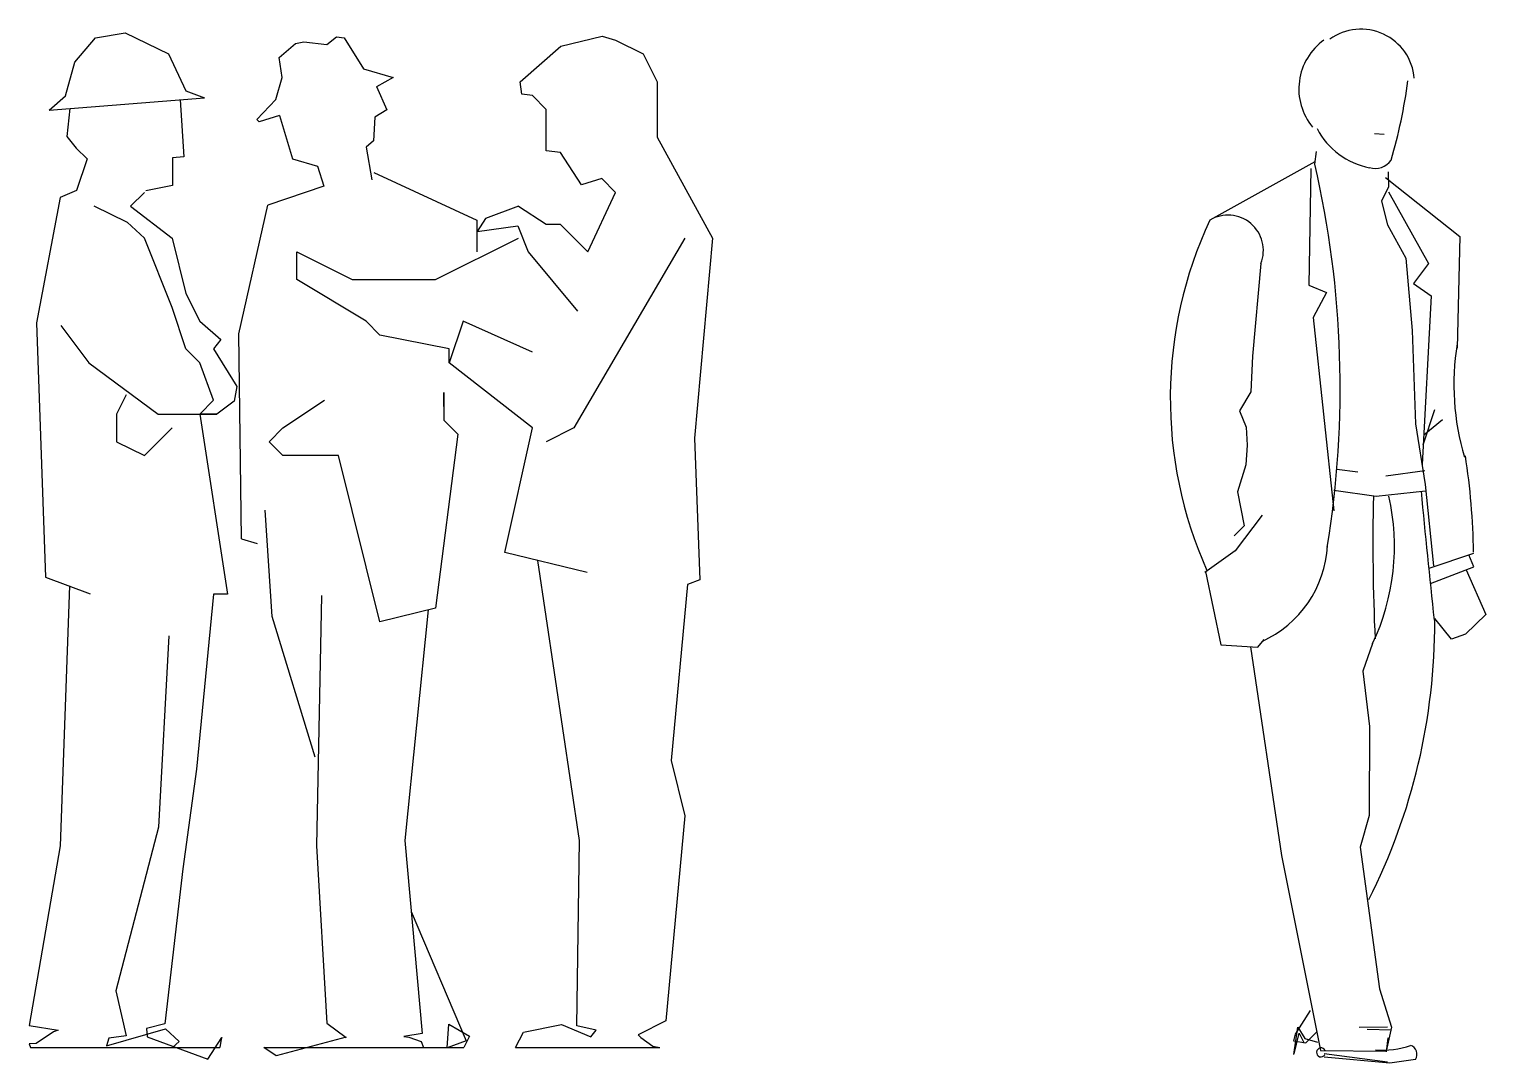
# Model space of a CAD drawing. Extents: x -2633.09 to -2630.72, y 1831.94 to 1833.63.
import ezdxf

# ---------------------------------------------------------------- set-up
doc = ezdxf.new("R2010")
doc.units = 0
doc.header["$LTSCALE"] = 2
doc.layers.get('0').update_dxf_attribs({"linetype": 'CONTINUOUS'})

msp = doc.modelspace()

# ---------------------------------------------------------------- linework, layer by layer
at = {"color": 0}
for p, q in [((-2632.1375, 1833.6078), (-2632.0923, 1833.5852)), ((-2632.0923, 1833.5852), (-2632.0697, 1833.54)), ((-2632.0697, 1833.54), (-2632.0697, 1833.4722)), ((-2633.0609, 1833.4936), (-2632.8079, 1833.5135)), ((-2632.8473, 1833.5104), (-2632.8411, 1833.4173)), ((-2632.2505, 1833.4948), (-2632.2731, 1833.5174)), ((-2632.2505, 1833.4496), (-2632.2505, 1833.4948)), ((-2632.0697, 1833.4722), (-2632.0697, 1833.4496)), ((-2632.2505, 1833.4271), (-2632.2505, 1833.4496)), ((-2632.0697, 1833.4496), (-2631.9793, 1833.2848)), ((-2632.8411, 1833.4173), (-2632.86, 1833.4156)), ((-2632.86, 1833.4156), (-2632.8596, 1833.3708)), ((-2632.2273, 1833.4243), (-2632.2505, 1833.4271)), ((-2632.193, 1833.3716), (-2632.2273, 1833.4243)), ((-2632.5317, 1833.3916), (-2632.3635, 1833.3141)), ((-2632.1601, 1833.3819), (-2632.193, 1833.3716)), ((-2632.1375, 1833.3593), (-2632.1601, 1833.3819)), ((-2632.9057, 1833.3593), (-2632.9283, 1833.3367)), ((-2632.8596, 1833.3708), (-2632.9031, 1833.362)), ((-2632.1827, 1833.2622), (-2632.1375, 1833.3593)), ((-2632.988, 1833.3376), (-2632.9336, 1833.3106)), ((-2632.9283, 1833.3367), (-2632.8605, 1833.2848)), ((-2632.7515, 1833.1286), (-2632.7045, 1833.3384)), ((-2632.2957, 1833.3367), (-2632.2505, 1833.3074)), ((-2632.9057, 1833.2848), (-2632.9336, 1833.3106)), ((-2632.3635, 1833.3141), (-2632.3635, 1833.2622)), ((-2632.2505, 1833.3074), (-2632.2279, 1833.3074)), ((-2632.2279, 1833.3074), (-2632.1827, 1833.2622)), ((-2632.8605, 1833.1719), (-2632.9057, 1833.2848)), ((-2632.8605, 1833.2848), (-2632.838, 1833.1945)), ((-2632.6572, 1833.2622), (-2632.5668, 1833.2171)), ((-2632.6572, 1833.2171), (-2632.6572, 1833.2622)), ((-2632.4312, 1833.2171), (-2632.2957, 1833.2848)), ((-2632.0245, 1833.2848), (-2632.2053, 1832.9752)), ((-2632.5442, 1833.1493), (-2632.6572, 1833.2171)), ((-2632.5668, 1833.2171), (-2632.4312, 1833.2171)), ((-2632.838, 1833.1945), (-2632.8154, 1833.1493)), ((-2632.838, 1833.1041), (-2632.8605, 1833.1719)), ((-2632.8154, 1833.1493), (-2632.7808, 1833.1196)), ((-2632.8154, 1833.1493), (-2632.8154, 1833.1493)), ((-2632.5442, 1833.1493), (-2632.5442, 1833.1493)), ((-2632.5216, 1833.1267), (-2632.5442, 1833.1493)), ((-2632.3861, 1833.1493), (-2632.4087, 1833.0815)), ((-2632.2729, 1833.0987), (-2632.3861, 1833.1493)), ((-2633.0419, 1833.1425), (-2632.9961, 1833.0815)), ((-2632.7476, 1832.7944), (-2632.7515, 1833.1286)), ((-2632.4087, 1833.1041), (-2632.5216, 1833.1267)), ((-2632.8154, 1833.0815), (-2632.838, 1833.1041)), ((-2632.7808, 1833.1196), (-2632.7928, 1833.1041)), ((-2632.7928, 1833.1041), (-2632.7547, 1833.0429)), ((-2632.4087, 1833.0815), (-2632.4087, 1833.1041)), ((-2632.9961, 1833.0815), (-2632.8831, 1832.9977)), ((-2632.7928, 1833.0203), (-2632.8154, 1833.0815)), ((-2632.2731, 1832.9752), (-2632.4087, 1833.0815)), ((-2632.9353, 1833.029), (-2632.9509, 1832.9977)), ((-2632.7547, 1833.0429), (-2632.7593, 1833.0191)), ((-2632.4175, 1833.0328), (-2632.4175, 1832.9876)), ((-2632.4175, 1833.0102), (-2632.4175, 1833.0328)), ((-2632.8154, 1832.9977), (-2632.7928, 1833.0203)), ((-2632.7593, 1833.0191), (-2632.7874, 1832.9977)), ((-2632.6798, 1832.9752), (-2632.612, 1833.0203)), ((-2632.9509, 1832.9977), (-2632.9509, 1832.9526)), ((-2632.8831, 1832.9977), (-2632.7874, 1832.9977)), ((-2632.8154, 1832.9977), (-2632.7702, 1832.704)), ((-2632.7874, 1832.9977), (-2632.8154, 1832.9977)), ((-2632.4175, 1832.9876), (-2632.3949, 1832.965)), ((-2632.9057, 1832.93), (-2632.8605, 1832.9752)), ((-2632.7024, 1832.9526), (-2632.6798, 1832.9752)), ((-2632.3949, 1832.965), (-2632.4312, 1832.6814)), ((-2632.3183, 1832.7718), (-2632.2731, 1832.9752)), ((-2632.2053, 1832.9752), (-2632.2505, 1832.9526)), ((-2632.9509, 1832.9526), (-2632.9057, 1832.93)), ((-2632.6798, 1832.93), (-2632.7024, 1832.9526)), ((-2632.6572, 1832.93), (-2632.6798, 1832.93)), ((-2632.5894, 1832.93), (-2632.6572, 1832.93)), ((-2632.5216, 1832.6588), (-2632.5894, 1832.93)), ((-2632.7476, 1832.7944), (-2632.7216, 1832.7866)), ((-2632.1839, 1832.7396), (-2632.3183, 1832.7718)), ((-2632.0201, 1832.7198), (-2632.0471, 1832.4329)), ((-2632.7702, 1832.704), (-2632.7928, 1832.704)), ((-2632.4312, 1832.6814), (-2632.5216, 1832.6588)), ((-2632.0471, 1832.4329), (-2632.0245, 1832.3425)), ((-2632.0245, 1832.3425), (-2632.0555, 1832.008)), ((-2632.0555, 1832.008), (-2632.1008, 1831.9854)), ((-2633.0916, 1831.9646), (-2632.7828, 1831.9646)), ((-2632.7108, 1831.9646), (-2632.3849, 1831.9646)), ((-2632.3008, 1831.9646), (-2632.0655, 1831.9646))]:
    msp.add_line(p, q, dxfattribs=at)
at = {"color": 0, "linetype": 'CONTINUOUS'}
for p, q in [((-2630.9001, 1833.4555), (-2630.8843, 1833.4544)), ((-2630.9974, 1833.4091), (-2631.1686, 1833.3141)), ((-2630.9953, 1833.4259), (-2630.9978, 1833.4055)), ((-2631.0043, 1833.3986), (-2631.0072, 1833.2079)), ((-2630.8825, 1833.3838), (-2630.7611, 1833.2877)), ((-2630.878, 1833.3928), (-2630.8776, 1833.3685)), ((-2630.8776, 1833.3685), (-2630.8889, 1833.345)), ((-2630.8774, 1833.3602), (-2630.8121, 1833.2435)), ((-2630.8889, 1833.345), (-2630.8789, 1833.3067)), ((-2630.8789, 1833.3067), (-2630.8492, 1833.2519)), ((-2630.7611, 1833.2877), (-2630.7657, 1833.1052)), ((-2631.0854, 1833.2434), (-2631.0993, 1833.0922)), ((-2630.8492, 1833.2519), (-2630.8387, 1833.1341)), ((-2630.8121, 1833.2435), (-2630.8368, 1833.2107)), ((-2631.0072, 1833.2079), (-2630.9786, 1833.1962)), ((-2630.9786, 1833.1962), (-2631, 1833.1554)), ((-2630.8368, 1833.2107), (-2630.8081, 1833.1909)), ((-2630.8081, 1833.1909), (-2630.8227, 1832.9155)), ((-2631, 1833.1554), (-2630.9666, 1832.8402)), ((-2630.8387, 1833.1341), (-2630.8335, 1832.9819)), ((-2631.0993, 1833.0922), (-2631.1019, 1833.0343)), ((-2631.1019, 1833.0343), (-2631.1203, 1833.003)), ((-2631.1203, 1833.003), (-2631.1096, 1832.9767)), ((-2630.8209, 1832.9476), (-2630.8021, 1833.005)), ((-2630.8335, 1832.9819), (-2630.8175, 1832.8827)), ((-2630.82, 1832.9638), (-2630.7892, 1832.989)), ((-2631.1096, 1832.9767), (-2631.1081, 1832.9472)), ((-2631.1081, 1832.9472), (-2631.1101, 1832.9148)), ((-2631.1101, 1832.9148), (-2631.1238, 1832.8711)), ((-2630.9617, 1832.9078), (-2630.9274, 1832.9037)), ((-2630.8815, 1832.8971), (-2630.8184, 1832.9055)), ((-2630.8175, 1832.8827), (-2630.8038, 1832.7502)), ((-2631.1238, 1832.8711), (-2631.1127, 1832.8153)), ((-2630.9668, 1832.8738), (-2630.8977, 1832.8639)), ((-2630.8977, 1832.8639), (-2630.8173, 1832.8726)), ((-2631.1127, 1832.8153), (-2631.1289, 1832.7992)), ((-2631.0835, 1832.8329), (-2631.1274, 1832.7746)), ((-2631.1274, 1832.7746), (-2631.1767, 1832.7396)), ((-2630.7388, 1832.7704), (-2630.8117, 1832.7457)), ((-2630.7385, 1832.7488), (-2630.7464, 1832.7683)), ((-2631.1757, 1832.7411), (-2631.1509, 1832.6213)), ((-2630.8092, 1832.7212), (-2630.7385, 1832.7488)), ((-2630.7508, 1832.744), (-2630.7187, 1832.6709)), ((-2630.7187, 1832.6709), (-2630.7519, 1832.639)), ((-2630.7747, 1832.6307), (-2630.802, 1832.6645)), ((-2631.1509, 1832.6213), (-2631.0907, 1832.6177)), ((-2631.0907, 1832.6177), (-2631.0801, 1832.6302)), ((-2630.9033, 1832.6234), (-2630.9191, 1832.5786)), ((-2630.7519, 1832.639), (-2630.7747, 1832.6307)), ((-2631.1026, 1832.6184), (-2631.0521, 1832.2776)), ((-2630.9191, 1832.5786), (-2630.9084, 1832.4883)), ((-2630.9084, 1832.4883), (-2630.909, 1832.3429)), ((-2630.909, 1832.3429), (-2630.9235, 1832.2916)), ((-2630.9235, 1832.2916), (-2630.8921, 1832.0601)), ((-2631.0521, 1832.2776), (-2630.9881, 1831.9599)), ((-2630.8921, 1832.0601), (-2630.8726, 1831.9976)), ((-2630.879, 1831.9978), (-2630.9252, 1831.997)), ((-2630.8724, 1831.9928), (-2630.912, 1831.9938)), ((-2630.8726, 1831.9976), (-2630.8813, 1831.9584)), ((-2630.8784, 1831.9805), (-2630.8813, 1831.9576)), ((-2630.9881, 1831.9599), (-2630.8813, 1831.9584)), ((-2630.9825, 1831.9546), (-2630.8788, 1831.9411)), ((-2630.9824, 1831.9496), (-2630.8754, 1831.9395)), ((-2630.8754, 1831.9395), (-2630.8333, 1831.9453))]:
    msp.add_line(p, q, dxfattribs=at)
at = {"color": 0}
for points in [[(-2633.0609, 1833.4936), (-2633.0345, 1833.5168), (-2633.0191, 1833.5716), (-2632.9851, 1833.6116), (-2632.937, 1833.6196), (-2632.8662, 1833.5856), (-2632.8381, 1833.5248), (-2632.8079, 1833.5135)], [(-2632.6853, 1833.4846), (-2632.7183, 1833.4744), (-2632.7224, 1833.4785), (-2632.6916, 1833.511), (-2632.6808, 1833.5468), (-2632.6858, 1833.5792), (-2632.6592, 1833.6025), (-2632.6458, 1833.605)], [(-2632.6458, 1833.605), (-2632.6084, 1833.6008), (-2632.5926, 1833.6133), (-2632.5801, 1833.6117), (-2632.5485, 1833.5609), (-2632.5002, 1833.5468), (-2632.527, 1833.5318)], [(-2632.2731, 1833.5174), (-2632.2902, 1833.5195), (-2632.2931, 1833.54), (-2632.227, 1833.5981), (-2632.1594, 1833.6142), (-2632.1375, 1833.6078)], [(-2632.5272, 1833.5322), (-2632.5103, 1833.494), (-2632.5298, 1833.4822), (-2632.532, 1833.4435), (-2632.5442, 1833.4331), (-2632.5346, 1833.38)], [(-2633.0273, 1833.4963), (-2633.0321, 1833.4505), (-2633.0171, 1833.4315), (-2632.9988, 1833.4139), (-2633.0165, 1833.3623), (-2633.0432, 1833.3512)], [(-2632.6853, 1833.4846), (-2632.6644, 1833.4142), (-2632.6234, 1833.4023), (-2632.6131, 1833.3697), (-2632.7045, 1833.3384)], [(-2633.0432, 1833.3512), (-2633.0813, 1833.1469), (-2633.0667, 1832.7318), (-2632.9942, 1832.7048)], [(-2632.2957, 1833.3367), (-2632.3495, 1833.3169), (-2632.3634, 1833.2957), (-2632.2969, 1833.3047), (-2632.2801, 1833.2625), (-2632.1994, 1833.1659)], [(-2631.9793, 1833.2848), (-2632.0087, 1832.9587), (-2632.0003, 1832.7275), (-2632.0201, 1832.7198)], [(-2632.6275, 1832.4381), (-2632.6974, 1832.6676), (-2632.7086, 1832.8411)], [(-2632.3008, 1831.9646), (-2632.2878, 1831.9896), (-2632.2256, 1832.0022), (-2632.178, 1831.9822), (-2632.1693, 1831.9929), (-2632.2004, 1831.9997), (-2632.1965, 1832.3025), (-2632.2643, 1832.7588)], [(-2633.0279, 1832.7174), (-2633.0428, 1832.2938), (-2633.0936, 1832.0004), (-2633.0465, 1831.9929), (-2633.054, 1831.9899), (-2633.0823, 1831.9711), (-2633.0936, 1831.9707), (-2633.0916, 1831.9646)], [(-2632.7928, 1832.704), (-2632.8206, 1832.4185), (-2632.843, 1832.2562), (-2632.8722, 1832.0031), (-2632.9024, 1831.9956), (-2632.9013, 1831.9821), (-2632.8023, 1831.9456), (-2632.7792, 1831.9811), (-2632.7807, 1831.978), (-2632.7828, 1831.9646)], [(-2632.6168, 1832.7019), (-2632.6252, 1832.2937), (-2632.6084, 1832.0044), (-2632.5766, 1831.9809), (-2632.5766, 1831.9813), (-2632.6906, 1831.951), (-2632.7108, 1831.9646)], [(-2632.4428, 1832.6785), (-2632.4813, 1832.3021), (-2632.4528, 1831.9876), (-2632.4829, 1831.9826), (-2632.4746, 1831.9813), (-2632.4545, 1831.9746), (-2632.4505, 1831.9646)], [(-2632.8659, 1832.6361), (-2632.8828, 1832.3239), (-2632.9524, 1832.0568), (-2632.9355, 1831.9835), (-2632.9637, 1831.9797), (-2632.9675, 1831.9673), (-2632.8715, 1831.9951), (-2632.849, 1831.9744), (-2632.8601, 1831.9646)], [(-2632.4708, 1832.1864), (-2632.3812, 1831.9752), (-2632.4119, 1831.9643), (-2632.4091, 1832.0026), (-2632.3755, 1831.983), (-2632.3849, 1831.9646)], [(-2632.1008, 1831.9854), (-2632.0963, 1831.9811), (-2632.0765, 1831.9666), (-2632.0655, 1831.9646)]]:
    msp.add_lwpolyline(points, dxfattribs=at)
at = {"color": 0, "linetype": 'CONTINUOUS'}
for points in [[(-2631.0052, 1832.0251), (-2631.0295, 1831.9864), (-2631.0322, 1831.9753), (-2631.012, 1831.972), (-2630.9938, 1831.9907)], [(-2631.0317, 1831.9534), (-2631.0254, 1831.9978), (-2631.0136, 1831.9795), (-2630.9933, 1831.9734)], [(-2631.0314, 1831.9545), (-2631.0233, 1831.9878), (-2631.0149, 1831.9719)]]:
    msp.add_lwpolyline(points, dxfattribs=at)
for centre, radius, start, end in [((-2630.9224, 1833.5384), 0.0873, 4.7201, 125.6068), ((-2630.9256, 1833.5282), 0.098, 125.5972, 219.3937), ((-2631.6841, 1833.6515), 0.8455, 343.5527, 352.5133), ((-2630.8857, 1833.5195), 0.1219, 207.423, 259.2959), ((-2632.576, 1833.0417), 1.6198, 350.7206, 12.9854), ((-2630.8992, 1833.4299), 0.0315, 253.1657, 325.6998), ((-2630.5456, 1833.0232), 0.6876, 154.9742, 204.0655), ((-2631.1391, 1833.2646), 0.0577, 338.4715, 120.8151), ((-2630.3559, 1833.046), 0.415, 170.8261, 196.6067), ((-2631.8491, 1832.7572), 1.1104, 0.786, 8.9237), ((-2631.2377, 1832.7816), 0.37, 334.6852, 12.8894), ((-2627.546, 1832.7859), 3.3569, 178.6705, 182.646), ((-2614.9212, 1834.3787), 15.9743, 185.41254, 186.17037), ((-2631.1595, 1832.7936), 0.1831, 294.4882, 356.6617), ((-2631.803, 1832.657), 1.001, 333.208, 0.2199), ((-2630.9874, 1831.9566), 0.00734, 24.4626, 327.744), ((-2630.886, 1832.0955), 0.1351, 264.7479, 289.3296), ((-2630.8462, 1831.9535), 0.0153, 327.2768, 71.2131)]:
    msp.add_arc(centre, radius, start, end, dxfattribs=at)

doc.saveas('drawing.dxf')
